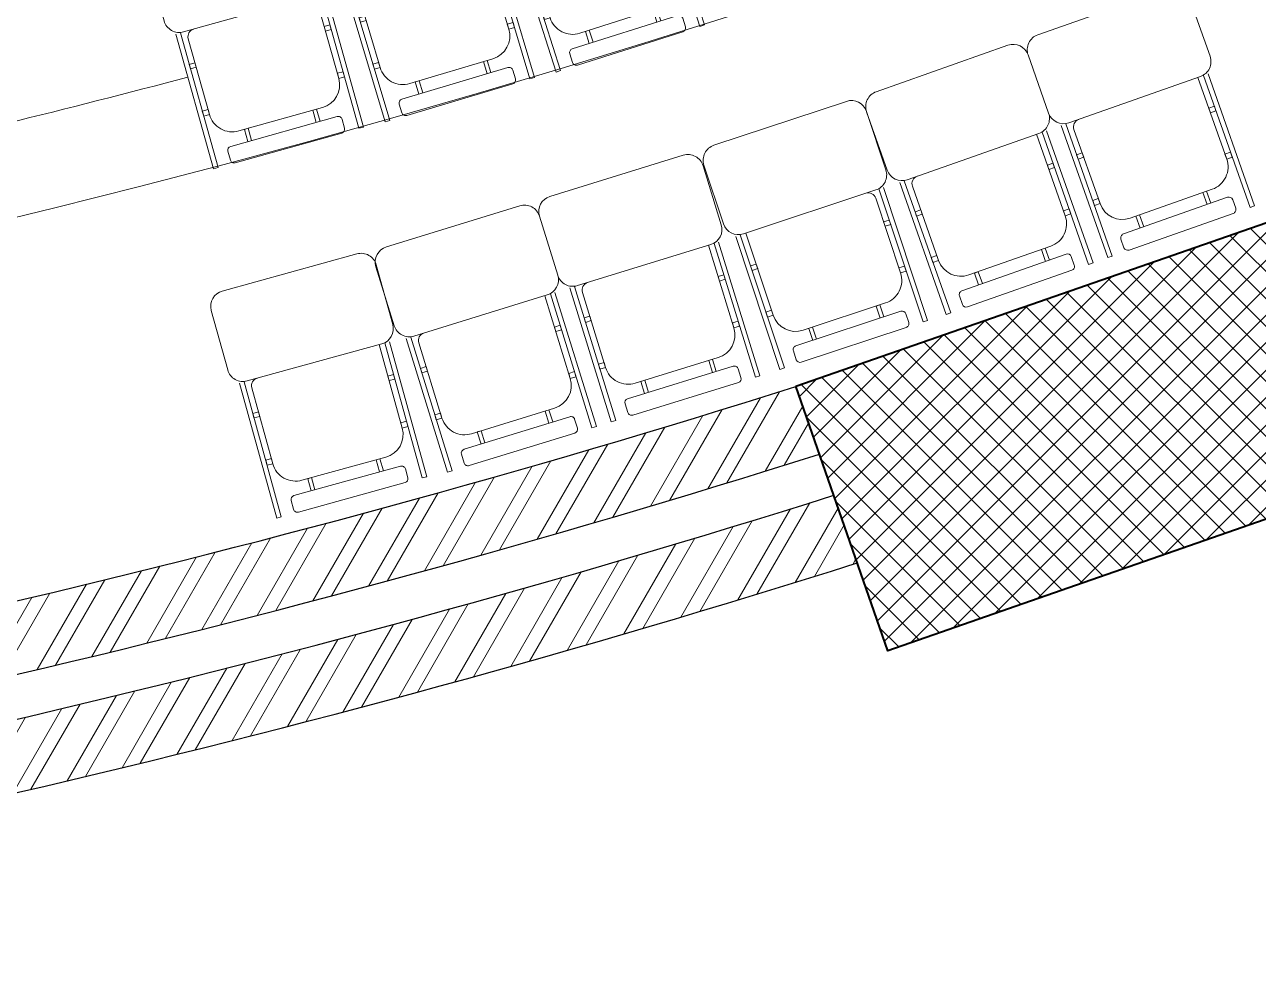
# Model space of a CAD drawing. Header units: millimetres. Extents: x 8275 to 147087, y -297470 to -191881.
# Drawn here: x 53174 to 57137, y -220851 to -217854 of the extents above; entities that cross this region are included whole.
import ezdxf

# ---------------------------------------------------------------- set-up
doc = ezdxf.new("R2010")
doc.units = ezdxf.units.MM
doc.header["$LTSCALE"] = 250
doc.header["$MEASUREMENT"] = 0
for name, color, linetype, lineweight in [('col', 6, 'Continuous', 40), ('furniture', 5, 'Continuous', 15), ('hatch', 9, 'Continuous', 0), ('stairs', 2, 'Continuous', 5), ('text', 7, 'Continuous', 9), ('wall', 1, 'Continuous', 30)]:
    doc.layers.add(name, color=color, linetype=linetype, lineweight=lineweight)

# ---------------------------------------------------------------- blocks, each defined once
blk = doc.blocks.new('A$C157F7572')
at = {"layer": 'hatch'}
h = blk.add_hatch(dxfattribs=at)
h.set_pattern_fill('ANSI37', color=256, scale=500)
h.set_pattern_definition([(45, (0, 0), (-44.19417382415921, 44.19417382415922), []), (135, (0, 0), (-44.19417382415922, -44.19417382415921), [])])
h.paths.add_polyline_path([(-81006.3302966468, 6781.511363378027), (-82895.26411258662, 6124.298278460279), (-82599.518224373, 5274.278061286081), (-80710.58440843318, 5931.491146203829)])
at = {"layer": 'col', "elevation": -4449.94833198473}
blk.add_lwpolyline([(-82895.26411258662, 6124.298278461094), (-81006.33029664634, 6781.511363377213), (-80710.58440843737, 5931.491146216053), (-82599.51822437346, 5274.278061286896)], close=True, dxfattribs=at)
blk = doc.blocks.new('A$C24EB465D-flat-9-flat-1-flat-465')
at = {"layer": 'furniture', "ltscale": 0.1}
for p, q in [((430.3765930589288, 115.9505921928212), (2.958989070728421, -19.61028637643903)), ((554.1379338745028, -106.2304387688637), (494.157384570688, 82.88564649317414)), ((-30.10595663078129, -83.39107788726687), (29.87459267489612, -272.5071631511673)), ((93.65538418665528, -305.5721088508144), (521.0729881767184, -170.0112302815542)), ((512.9707365389913, -172.5809614760801), (597.100742565468, -437.8392423139885)), ((667.2280332110822, -595.9351381808519), (531.1293122656643, -166.8217403870076)), ((545.7996089439839, -162.1688709501177), (681.8983298856765, -591.282268743962)), ((544.8204003199935, -273.0015778429806), (562.9789760466665, -267.2423567529768)), ((549.3661422356963, -287.3341060718521), (544.8204003199935, -273.0015778429806)), ((567.5247179660946, -281.5748849818483), (562.9789760466665, -267.2423567529768)), ((69.02807064726949, -313.3829716434702), (205.1267915889621, -742.4963694382459)), ((219.6977810356766, -737.874996541068), (83.59906009584665, -308.7615987462923)), ((549.3661422356963, -287.3341060718521), (567.5247179660946, -281.5748849818483)), ((109.4365972746164, -327.21381195914), (185.8876418471336, -568.2606584932655)), ((133.6072996035218, -403.422994020395), (115.4487238749862, -409.1822151094675)), ((119.9944657944143, -423.5147433402017), (115.4487238749862, -409.1822151094675)), ((138.1530415192246, -417.7555222501978), (119.9944657944143, -423.5147433402017)), ((138.1530415192246, -417.7555222501978), (133.6072996035218, -403.422994020395)), ((591.9573407974094, -421.6223183618858), (610.1159165259451, -415.863097271882)), ((597.100742565468, -437.8392423139885), (591.9573407974094, -421.6223183618858)), ((597.100742565468, -437.8392423139885), (615.2593182884157, -432.080021224916)), ((615.2593182884157, -432.080021224916), (610.1159165259451, -415.863097271882)), ((180.7442400790751, -552.0437345411628), (162.5856643561274, -557.8029556302354)), ((185.8876418471336, -568.2606584932655), (180.7442400790751, -552.0437345411628)), ((281.5588291138411, -617.8580770427361), (547.5033240113407, -533.5104295834899)), ((517.2215849198401, -543.1146646859124), (529.5198808703572, -581.8906614501029)), ((529.3650400601327, -539.2632148824632), (541.6633360125124, -578.0392116447911)), ((167.729066118598, -574.0198795832694), (162.5856643561274, -557.8029556302354)), ((185.8876418471336, -568.2606584932655), (167.729066118598, -574.0198795832694)), ((257.5399736091495, -668.1525159850717), (596.1187714189291, -560.76798416581)), ((612.0639692973346, -569.0342205911875), (620.9644141867757, -597.0969394892454)), ((681.8983298856765, -591.282268743962), (667.2280332110822, -595.9351381808519)), ((274.1193799506873, -720.4266691869125), (612.6981777604669, -613.0421373685822)), ((299.6276153698564, -612.1273338142782), (311.840568209067, -608.2538419384509)), ((299.6276153698564, -612.1273338142782), (311.9259113259614, -650.9033305766061)), ((311.840568209067, -608.2538419384509), (324.1388641558588, -647.0298387026414)), ((249.2737371884286, -684.0977138634771), (258.1741820741445, -712.1604327624664)), ((205.1267915889621, -742.4963694382459), (219.6977810356766, -737.874996541068))]:
    blk.add_line(p, q, dxfattribs=at)
for centre, radius, start, end in [((445.7345159742981, 67.52772358804941, 1.985408736869164e-09), 50.80000000000293, 17.5970802564069, 107.5970802564069), ((18.31691198050976, -68.0331549802795, 1.985312280705844e-09), 50.80000000000293, 107.5970802564069, 197.5970802564069), ((505.7150652781129, -121.5883616739884, 1.98542227279657e-09), 50.80000000000293, 287.5970802564069, 17.5970802564069), ((78.29746128618717, -257.1492402423173, 1.98532581663325e-09), 50.80000000000293, 197.5970802564069, 287.5970802564069), ((133.6480315849185, -319.5348505023867, 1.985338307704275e-09), 25.39999999999996, 107.5970802564069, 197.5970802564069), ((524.4664396625012, -460.8761266712099, 1.985426504455756e-09), 76.2000000000001, 287.5970802564069, 17.5970802564069), ((258.5219447631389, -545.2237741295248, 1.985366488243521e-09), 76.2000000000001, 197.5970802564069, 287.5970802564069), ((599.958252152428, -572.8737013153732, 1.985443540840141e-09), 12.70000000000002, 17.5970802564069, 107.5970802564069), ((608.8586970437318, -600.9364202134311, 1.985445549420879e-09), 12.7, 287.5970802564069, 17.5970802564069), ((261.379454344511, -680.2582331346348, 1.985367133103275e-09), 12.69999999999999, 107.5970802564069, 197.5970802564069), ((270.2798992302269, -708.320952033624, 1.985369141684011e-09), 12.7, 197.5970802564069, 287.5970802564069)]:
    blk.add_arc(centre, radius, start, end, dxfattribs=at)
blk = doc.blocks.new('A$C24EB465D-flat-9-flat-1-flat-466')
at = {"layer": 'furniture', "ltscale": 0.1}
for p, q in [((432.3014426548034, 108.5542001063004), (2.622311120852828, -19.65813908912241)), ((552.235017163679, -115.7162119094282), (495.5059179291129, 74.40051355212927)), ((-31.53137543611228, -82.86261436343193), (25.19772379845381, -272.9793398259208)), ((88.40219907462597, -307.1330263800919), (518.0813306104392, -178.9206871846691)), ((509.9362088032067, -181.3511173427105), (589.5056611616164, -448.0129176033661)), ((656.9118901379406, -607.2879924839363), (528.1908641438931, -175.9040944576263)), ((542.9387834556401, -171.5034496653825), (671.6598094459623, -602.8873476907611)), ((540.0593530219048, -282.3030735226348), (558.3140083663166, -276.8560506375507)), ((562.6133328527212, -291.2644143188372), (558.3140083663166, -276.8560506375507)), ((63.6445789039135, -314.5204747384414), (192.3656048923731, -745.9043727656826)), ((207.0136915240437, -741.5335171343759), (78.29266553558409, -310.1496191071346)), ((544.3586775083095, -296.7114372048527), (540.0593530219048, -282.3030735226348)), ((544.3586775083095, -296.7114372048527), (562.6133328527212, -291.2644143188372)), ((103.8100180588663, -329.0421366784722), (176.1167732365429, -571.3643964817747)), ((126.6704651005566, -405.6545524001122), (108.4158097580075, -411.101575284265)), ((112.7151342462748, -425.5099389664829), (108.4158097580075, -411.101575284265)), ((130.9697895869613, -420.06291608233), (112.7151342462748, -425.5099389664829)), ((130.9697895869613, -420.06291608233), (126.6704651005566, -405.6545524001122)), ((584.6410750132054, -431.7101875916123), (602.8957303576171, -426.2631647065282)), ((589.5056611616164, -448.0129176033661), (584.6410750132054, -431.7101875916123)), ((607.7603165004402, -442.5658947192132), (602.8957303576171, -426.2631647065282)), ((589.5056611616164, -448.0129176033661), (607.7603165004402, -442.5658947192132)), ((270.9234861489385, -622.5949263134971), (538.2751313261688, -542.819630516693)), ((507.8331672307104, -551.9032353265211), (519.4647921398282, -590.8844014238566)), ((520.0408751238137, -548.2605664841831), (531.6725000366569, -587.241732579656)), ((171.2521870899945, -555.061666470021), (152.9975317511708, -560.5086893541738)), ((157.8621178939939, -576.8114193668589), (152.9975317511708, -560.5086893541738)), ((176.1167732365429, -571.3643964817747), (157.8621178939939, -576.8114193668589)), ((176.1167732365429, -571.3643964817747), (171.2521870899945, -555.061666470021)), ((246.0458003710955, -672.4701381800696), (586.41606692411, -570.9067508419976)), ((602.2171857431531, -579.4451724812388), (610.6351516861469, -607.65637523029)), ((261.7264634948224, -725.0208813864738), (602.0967300459743, -623.457494049333)), ((289.0878769326955, -617.1748375510797), (301.3654502462596, -613.5113215018064)), ((289.0878769326955, -617.1748375510797), (300.7195018455386, -656.1560036456212)), ((301.3654502462596, -613.5113215018064), (312.9970751535147, -652.4924875991419)), ((671.6598094459623, -602.8873476907611), (656.9118901379406, -607.2879924839363)), ((237.5073787365109, -688.2712569991127), (245.9253446757793, -716.4824597481638)), ((192.3656048923731, -745.9043727656826), (207.0136915240437, -741.5335171343759))]:
    blk.add_line(p, q, dxfattribs=at)
for centre, radius, start, end in [((446.8268370237201, 59.87511919252574, 1.985288045960421e-09), 50.80000000000293, 16.61462414397275, 106.6146241592304), ((17.14770548418164, -68.33722000196576, 1.985191079433774e-09), 50.80000000000293, 106.6146241592304, 196.6146241439728), ((503.5559362564236, -130.2416062681004, 1.985300848126755e-09), 50.80000000000293, 286.6146241592303, 16.61462414397275), ((73.87680472061038, -258.4539454625919, 1.985203881600109e-09), 50.80000000000293, 196.6146241439728, 286.6146241592303), ((128.1495585236698, -321.7794394958764, 1.985216129438185e-09), 25.39999999999996, 106.6146241592304, 196.6146241439728), ((516.4870397951454, -469.8010091409087, 1.985303766314081e-09), 76.2000000000001, 286.6146241592303, 16.61462414397275), ((249.1353946179152, -549.5763049377128, 1.985243432547502e-09), 76.2000000000001, 196.6146241439728, 286.6146241592303), ((590.0474155191332, -583.0765210688114, 1.985320366827369e-09), 12.70000000000002, 16.61462414397275, 106.6146241592304), ((598.4653814658523, -611.2877238178626, 1.985322266526143e-09), 12.7, 286.6146241592303, 16.61462414397275), ((249.677148969844, -684.6399084059522, 1.985243554806262e-09), 12.69999999999999, 106.6146241592304, 196.6146241439728), ((258.0951149109751, -712.8511111559346, 1.985245454505035e-09), 12.7, 196.6146241439728, 286.6146241592303)]:
    blk.add_arc(centre, radius, start, end, dxfattribs=at)
blk = doc.blocks.new('A$C24EB465D-flat-9-flat-1-flat-467')
at = {"layer": 'furniture', "ltscale": 0.1}
for p, q in [((434.0991888642311, 101.1258913874626), (2.284862169995904, -19.70021200180054)), ((550.169734718278, -125.1679626721889), (496.7087647970766, 65.89350569527596)), ((-32.94752352312207, -82.30978793371469), (20.5134463980794, -273.3712563030422)), ((83.12302233278751, -308.6036419942975), (514.9373490270227, -187.7775386059657)), ((506.7517518438399, -190.0679531432688), (581.7372558731586, -458.0548700867221)), ((646.4026046935469, -618.4622946185991), (525.0971196461469, -184.9347299737856)), ((539.9183254726231, -180.7876036828384), (661.2238105162978, -614.3151683267206)), ((58.24237465858459, -315.5655038924888), (179.5478597003967, -749.0930685382336)), ((194.2687367498875, -744.9740152731538), (72.96325170993805, -311.4464506274089)), ((535.139519829303, -291.5215676827356), (553.4848876334727, -286.3883445123211)), ((539.1911628134549, -306.0015305327252), (535.139519829303, -291.5215676827356)), ((539.1911628134549, -306.0015305327252), (557.5365306213498, -300.8683073623106)), ((557.5365306213498, -300.8683073623106), (553.4848876334727, -286.3883445123211)), ((98.15291707403958, -330.7737178634852), (166.2941235415637, -574.3001443995163)), ((119.6963875014335, -407.7668419945985), (101.3510196954012, -412.9000651640818)), ((105.402662685141, -427.3800280150026), (101.3510196954012, -412.9000651640818)), ((123.7480304855853, -422.2468048455194), (105.402662685141, -427.3800280150026)), ((123.7480304855853, -422.2468048455194), (119.6963875014335, -407.7668419945985)), ((577.1529156081378, -441.6711272727698), (595.4982834141701, -436.5379041023552)), ((581.7372558731586, -458.0548700867221), (577.1529156081378, -441.6711272727698)), ((581.7372558731586, -458.0548700867221), (600.0826236736029, -452.9216469163075)), ((600.0826236736029, -452.9216469163075), (595.4982834141701, -436.5379041023552)), ((260.2084874399006, -627.1487229363993), (528.8886773306876, -551.9692339869216)), ((161.7097832784057, -557.916401585564), (143.3644154779613, -563.0496247550473)), ((147.9487557373941, -579.4333675689995), (143.3644154779613, -563.0496247550473)), ((166.2941235415637, -574.3001443995163), (147.9487557373941, -579.4333675689995)), ((166.2941235415637, -574.3001443995163), (161.7097832784057, -557.916401585564)), ((234.479285819456, -676.5900436341763), (576.5409469325095, -580.877662002109)), ((498.2954386454076, -560.5295377830043), (509.2569726351649, -599.7044121399522)), ((510.563810037449, -557.0967209031805), (521.525344029069, -596.271595259197)), ((592.1933409143239, -589.6857584249228), (600.1263529006392, -618.0371504900977)), ((249.2565953638405, -729.401926105842), (591.3182564750314, -633.6895444737747)), ((278.4631421361119, -622.040882229805), (290.801726128906, -618.5884191384539)), ((278.4631421361119, -622.040882229805), (289.4246761295944, -661.2157565858215)), ((290.801726128906, -618.5884191384539), (301.763260114938, -657.7632934972644)), ((661.2238105162978, -614.3151683267206), (646.4026046935469, -618.4622946185991)), ((225.6711893994361, -692.242437616922), (233.6042013820261, -720.5938296830282)), ((179.5478597003967, -749.0930685382336), (194.2687367498875, -744.9740152731538))]:
    blk.add_line(p, q, dxfattribs=at)
for centre, radius, start, end in [((447.7877839934081, 52.20491057634354, 1.985166735421318e-09), 50.80000000000293, 15.63216801073152, 105.63216804774), ((15.97345729544759, -68.6211928119883, 1.98506928704102e-09), 50.80000000000293, 105.63216804774, 195.6321680107315), ((501.2487539127469, -138.8565577920526, 1.985178800062544e-09), 50.80000000000293, 285.63216804774, 15.63216801073152), ((69.4344272185117, -259.6826611803845, 1.985081351682247e-09), 50.80000000000293, 195.6321680107315, 285.63216804774), ((122.6134074870497, -323.9294202998281, 1.985093352686319e-09), 25.39999999999996, 105.63216804774, 195.6321680107315), ((508.3557846602052, -478.5877627646551, 1.985180403920017e-09), 76.2000000000001, 285.63216804774, 15.63216801073152), ((239.6755947694182, -553.767251715064, 1.985119770338165e-09), 76.2000000000001, 195.6321680107315, 285.63216804774), ((579.9630957171321, -593.1079072030261, 1.985196563681397e-09), 12.70000000000002, 15.63216801073152, 105.63216804774), ((587.89610770531, -621.459299268201, 1.985198353939666e-09), 12.7, 285.63216804774, 15.63216801073152), ((237.9014346078038, -688.8202888350934, 1.985119369959985e-09), 12.69999999999999, 105.63216804774, 195.6321680107315), ((245.8344465903938, -717.1716809002683, 1.985121160218252e-09), 12.7, 195.6321680107315, 285.63216804774)]:
    blk.add_arc(centre, radius, start, end, dxfattribs=at)
blk = doc.blocks.new('A$C24EB465D-flat-9-flat-1-flat-491')
at = {"layer": 'furniture', "ltscale": 0.1}
for p, q in [((431.2445908784866, 112.6794325485826), (2.810004338622093, -19.63218845892698)), ((553.315360173583, -110.434904246591), (494.7724841516465, 79.1311572380364)), ((-30.73827097378671, -83.16008173115551), (27.80460504814982, -272.7261432176456)), ((91.33249832130969, -306.2744185281917), (519.7670848630369, -173.9627975206822)), ((511.6455550100654, -176.4709348492324), (593.7590496279299, -442.3603619970381)), ((662.6839084643871, -600.9841717407107), (529.8473366182297, -170.8497564820573)), ((544.5525392889977, -166.3084116345271), (677.3891111314297, -596.4428268922493)), ((542.7318144664168, -277.1304885307327), (560.9335960745811, -271.5093101626262)), ((547.1685995329171, -291.497119079344), (542.7318144664168, -277.1304885307327)), ((565.3703811448067, -285.8759407103062), (560.9335960745811, -271.5093101626262)), ((66.64658741094172, -313.898062816821), (199.4831592496485, -744.0324780754745)), ((214.0888184010983, -739.5218748264015), (81.25224656239152, -309.3874595668167)), ((547.1685995329171, -291.497119079344), (565.3703811448067, -285.8759407103062)), ((106.9489326607436, -328.0353233451024), (181.5675227865577, -569.6557083465159)), ((130.5402876287699, -404.4258348783478), (112.3385060187429, -410.047013245523)), ((116.7752910889685, -424.4136437941343), (112.3385060187429, -410.047013245523)), ((134.9770726952702, -418.7924654269591), (116.7752910889685, -424.4136437941343)), ((134.9770726952702, -418.7924654269591), (130.5402876287699, -404.4258348783478)), ((588.7389300130308, -426.1048520607874), (606.9407116230577, -420.4836736926809)), ((593.7590496279299, -442.3603619970381), (588.7389300130308, -426.1048520607874)), ((611.960831232369, -436.739183629863), (606.9407116230577, -420.4836736926809)), ((593.7590496279299, -442.3603619970381), (611.960831232369, -436.739183629863)), ((176.5474031735212, -553.4001984102651), (158.3456215672195, -559.021376776509)), ((181.5675227865577, -569.6557083465159), (176.5474031735212, -553.4001984102651)), ((276.8593626953661, -619.9781213123351), (543.4366366565228, -537.6522019077092)), ((513.082846250385, -547.0262331794947), (525.0863644480705, -585.8944921987131)), ((525.2551951035857, -543.2670987434685), (537.2587133049965, -582.1353577617556)), ((163.3657411765307, -575.276886713691), (158.3456215672195, -559.021376776509)), ((181.5675227865577, -569.6557083465159), (163.3657411765307, -575.276886713691)), ((252.4593176729977, -670.0887370668352), (591.8437180761248, -565.2781041897833)), ((607.7256913948804, -573.6651730174199), (616.4128015954047, -601.7946633715183)), ((268.6413323637098, -722.4872695663944), (608.0257327649742, -617.6766366902739)), ((294.9711411930621, -614.3847382208332), (307.2131531052291, -610.604090038687)), ((294.9711411930621, -614.3847382208332), (306.9746593944728, -653.252997238189)), ((307.2131531052291, -610.604090038687), (319.216671301052, -649.4723490588367)), ((677.3891111314297, -596.4428268922493), (662.6839084643871, -600.9841717407107)), ((244.0722488500178, -685.9707103846595), (252.7593590468168, -714.1002007396892)), ((199.4831592496485, -744.0324780754745), (214.0888184010983, -739.5218748264015))]:
    blk.add_line(p, q, dxfattribs=at)
for centre, radius, start, end in [((446.2343998681754, 64.14134825859219, 1.98547790416413e-09), 50.80000000000293, 17.16203352798755, 107.1620335947179), ((17.79981332272291, -68.17027274891734, 1.985381218496376e-09), 50.80000000000293, 107.1620335947179, 197.1620335279875), ((504.7772758882493, -125.4247132269666, 1.985491115649005e-09), 50.80000000000293, 287.1620335947179, 17.16203352798755), ((76.34268934652209, -257.7363342335448, 1.985394429981252e-09), 50.80000000000293, 197.1620335279875, 287.1620335947179), ((131.2179748155177, -320.5404188511893, 1.985406813793823e-09), 25.39999999999996, 107.1620335947179, 197.1620335279875), ((520.9519231952727, -464.8450754657388, 1.985494765813172e-09), 76.2000000000001, 287.1620335947179, 17.16203352798755), ((254.3746492341161, -547.1709948703647, 1.985434606800454e-09), 76.2000000000001, 197.1620335279875, 287.1620335947179), ((595.5911703277379, -577.4126252606511, 1.985511609797472e-09), 12.70000000000002, 17.16203352798755, 107.1620335947179), ((604.2782805301249, -605.5421156138182, 1.985513570234555e-09), 12.7, 287.1620335947179, 17.16203352798755), ((256.2067699283361, -682.2232581367716, 1.9854350202587e-09), 12.69999999999999, 107.1620335947179, 197.1620335279875), ((264.8938801251352, -710.35274849087, 1.985436980695781e-09), 12.7, 197.1620335279875, 287.1620335947179)]:
    blk.add_arc(centre, radius, start, end, dxfattribs=at)
blk = doc.blocks.new('A$C24EB465D-flat-9-flat-1-flat-492')
at = {"layer": 'furniture', "ltscale": 0.1}
for p, q in [((-416.4935953989625, -158.7502340683714), (9.115309050306678, -17.61334855761379)), ((73.3229052387178, -49.84166827518493), (135.7706262134016, -238.1574725657701)), ((-386.2741941418499, -411.2736345436424), (-448.7219151183963, -222.9578302558511)), ((103.5423064939678, -302.3650687532499), (-322.066597957164, -443.5019542640075)), ((255.2529262024909, -726.3419081866741), (113.5560753233731, -299.0443860087544)), ((128.0654048342258, -294.2329228157178), (269.7622557133436, -721.5304449945688)), ((103.4691602066159, -329.1494793221354), (183.0648550596088, -569.1762899113819)), ((128.634072702378, -405.0361676197499), (146.7158069349825, -399.0400532810017)), ((133.3667939975858, -419.3080450072885), (128.634072702378, -405.0361676197499)), ((133.3667939975858, -419.3080450072885), (151.448528226465, -413.3119306713343)), ((151.448528226465, -413.3119306713343), (146.7158069349825, -399.0400532810017)), ((-346.6885832864791, -451.6668922826648), (-204.9917324092239, -878.9644144596532)), ((-190.3835159055889, -874.1201591864228), (-332.0803667809814, -446.8226370066404)), ((-313.9986325502396, -440.8265226688236), (-226.4081185813993, -704.9623122354969)), ((-280.8389009367675, -540.8221899429336), (-298.9206351675093, -546.8183042807505)), ((-294.1879138760269, -561.0901816692203), (-298.9206351675093, -546.8183042807505)), ((-276.1061796415597, -555.0940673304722), (-280.8389009367675, -540.8221899429336)), ((177.7098904605955, -553.0279909810051), (195.7916246894747, -547.0318766441196)), ((183.0648550596088, -569.1762899113819), (177.7098904605955, -553.0279909810051)), ((201.1465892922133, -563.1801755735651), (195.7916246894747, -547.0318766441196)), ((-276.1061796415597, -555.0940673304722), (-294.1879138760269, -561.0901816692203)), ((183.0648550596088, -569.1762899113819), (201.1465892922133, -563.1801755735651)), ((134.7223754823208, -665.4876841912046), (-130.0967242978513, -753.3047918118536)), ((116.7300507575274, -671.4541492909193), (104.5687793716788, -675.4869689745829)), ((116.7300507575274, -671.4541492909193), (129.5342108178884, -710.0660579903051)), ((-231.7630831804127, -688.8140133041888), (-249.8448174130172, -694.8101276420057)), ((-244.4898528102785, -710.9584265714511), (-249.8448174130172, -694.8101276420057)), ((-226.4081185813993, -704.9623122354969), (-244.4898528102785, -710.9584265714511)), ((-226.4081185813993, -704.9623122354969), (-231.7630831804127, -688.8140133041888)), ((183.6900040116161, -692.1073642130941), (-153.4560327008367, -803.9089291868731)), ((104.5687793716788, -675.4869689745829), (117.3729394394904, -714.098877672106)), ((199.7419030554593, -700.1644441448152), (209.008448721841, -728.1084102671593)), ((200.9513687919825, -744.1603093128651), (-136.1946679186076, -855.9618742857128)), ((-112.0351959709078, -747.3153779897839), (-99.23103590868413, -785.9272866882384)), ((-99.94312819093466, -743.3055070294067), (-87.1389681249857, -781.9174157269299)), ((269.7622557133436, -721.5304449945688), (255.2529262024909, -726.3419081866741)), ((-161.5131126288325, -819.9608282335103), (-152.2465669680387, -847.9047943567857)), ((-204.9917324092239, -878.9644144596532), (-190.3835159055889, -874.1201591864228))]:
    blk.add_line(p, q, dxfattribs=at)
for centre, radius, start, end in [((25.10494728013873, -65.83130651246756, 1.985596406682148e-09), 50.80000000000293, 18.34612409882334, 108.3461240820276), ((-400.5039571728557, -206.9681920250878, 1.985500358691577e-09), 50.80000000000293, 108.3461240820276, 198.3461240988233), ((87.55266825295985, -254.1471108011901, 1.98561049938099e-09), 50.80000000000293, 288.3461240820276, 18.34612409882334), ((79.36018122173846, -337.1442984417081, 1.985608650566483e-09), 25.39999999999996, 18.34612409882334, 108.3461240820276), ((-338.0562361963093, -395.283996312879, 1.98551445139042e-09), 50.80000000000293, 198.3461240988233, 288.3461240820276), ((110.7379181198776, -593.1607472645119, 1.985615731641494e-09), 76.2000000000001, 288.3461240820276, 18.34612409882334), ((-154.0811816584319, -680.9778548851609, 1.985555969399368e-09), 76.2000000000001, 198.3461240988233, 288.3461240820276), ((187.6874135620892, -704.1618537046015, 1.985633096984031e-09), 12.69999999999999, 18.34612409882334, 108.3461240820276), ((196.9539592266083, -732.1058198260143, 1.985635188183443e-09), 12.7, 288.3461240820276, 18.34612409882334), ((-149.4586231466383, -815.9634186765179, 1.985557012581153e-09), 12.70000000000002, 108.3461240820276, 198.3461240988233), ((-140.1920774877071, -843.9073848007247, 1.985559103780563e-09), 12.7, 198.3461240988233, 288.3461240820276)]:
    blk.add_arc(centre, radius, start, end, dxfattribs=at)
blk = doc.blocks.new('A$C24EB465D-flat-9-flat-1-flat-493')
at = {"layer": 'furniture', "ltscale": 0.1}
for p, q in [((426.4887744244188, 129.5217239372432), (3.578529078513384, -19.50674441549927)), ((557.2241329811513, -88.62855917587876), (491.2846857905388, 98.49319077190012)), ((-27.45000408962369, -84.3026557797566), (38.48944310471416, -271.4244057293981)), ((103.2853544708341, -302.4529388947412), (526.1955998186022, -153.4244705419987)), ((518.1787909734994, -156.2494972608984), (610.6668750941753, -418.7104805763811)), ((685.7656181696802, -574.5062699019909), (536.1458743214607, -149.9181138491258)), ((550.6614644844085, -144.8029949972406), (700.2812083270401, -569.3911510491744)), ((553.1926287468523, -255.611121837981), (571.1597120948136, -249.2797384262085)), ((558.1899772621691, -269.7925055101514), (553.1926287468523, -255.611121837981)), ((558.1899772621691, -269.7925055101514), (576.1570606138557, -263.4611220965162)), ((576.1570606138557, -263.4611220965162), (571.1597120948136, -249.2797384262085)), ((78.91774978116155, -311.0397888086736), (228.5374936237931, -735.62794486247)), ((242.9548238050193, -730.5474516423419), (93.33507996238768, -305.9592955885455)), ((119.7440078612417, -323.5840233080089), (203.7902474310249, -562.088895490393)), ((146.3160010874271, -398.9895367510617), (128.3489177376032, -405.3209201628342)), ((133.3462662566453, -419.5023038340732), (128.3489177376032, -405.3209201628342)), ((151.313349602744, -413.170920423232), (133.3462662566453, -419.5023038340732)), ((151.313349602744, -413.170920423232), (146.3160010874271, -398.9895367510617)), ((605.0124909095466, -402.6645731935278), (622.9795742612332, -396.3331897808239)), ((610.6668750941753, -418.7104805763811), (605.0124909095466, -402.6645731935278)), ((610.6668750941753, -418.7104805763811), (628.6339584384114, -412.3790971646085)), ((628.6339584384114, -412.3790971646085), (622.9795742612332, -396.3331897808239)), ((198.1358632482588, -546.0429881075397), (180.1687799040228, -552.3743715183809)), ((185.823164081201, -568.4202789030969), (180.1687799040228, -552.3743715183809)), ((203.7902474310249, -562.088895490393), (198.1358632482588, -546.0429881075397)), ((278.570044638589, -659.6615441674367), (613.5783389024436, -541.6086629023775)), ((300.9841144774109, -608.6316952388734), (564.1240753401071, -515.9043476246297)), ((534.1616741921753, -526.4627363141626), (547.6817710511386, -564.8298184182495)), ((546.1770697776228, -522.2286558682099), (559.6971666403115, -560.5957379704341)), ((629.777316743508, -549.3657961944118), (639.5619956534356, -577.1325779641047)), ((203.7902474310249, -562.088895490393), (185.823164081201, -568.4202789030969)), ((296.7965680975467, -711.3844370692968), (631.8048623595387, -593.331555805169)), ((700.2812083270401, -569.3911510491744), (685.7656181696802, -574.5062699019909)), ((318.8623552359641, -602.331618883647), (330.946515629068, -598.0733065474778)), ((318.8623552359641, -602.331618883647), (332.382452102378, -640.6987009858713)), ((330.946515629068, -598.0733065474778), (344.4666124880314, -636.440388652496)), ((270.81291135028, -675.860522008501), (280.5975902564824, -703.6273037781939)), ((228.5374936237931, -735.62794486247), (242.9548238050193, -730.5474516423419))]:
    blk.add_line(p, q, dxfattribs=at)
for centre, radius, start, end in [((443.3724635317922, 81.60950167383999, 1.985713655005498e-09), 50.80000000000293, 19.41184281053858, 109.4118427424763), ((20.46221818216145, -67.41896667797118, 1.985618216026584e-09), 50.80000000000293, 109.4118427424763, 199.4118428105386), ((509.3119107242674, -105.5122482739389, 1.985728535688999e-09), 50.80000000000293, 289.4118427424763, 19.41184281053858), ((86.4016653764993, -254.5407166266814, 1.985633096710085e-09), 50.80000000000293, 199.4118428105386, 289.4118427424763), ((143.7001190017909, -315.1421787543222, 1.985646027363734e-09), 25.39999999999996, 109.4118427424763, 199.4118428105386), ((538.7985417004675, -444.03601422254, 1.985735189994453e-09), 76.2000000000001, 289.4118427424763, 19.41184281053858), ((617.7992611844093, -553.5867184670642, 1.985753018240715e-09), 12.70000000000002, 19.41184281053858, 109.4118427424763), ((275.6585808377713, -536.7633618367836, 1.985675806686877e-09), 76.2000000000001, 199.4118428105386, 289.4118427424763), ((627.5839400961995, -581.3535002358258, 1.985755226368266e-09), 12.7, 289.4118427424763, 19.41184281053858), ((282.7909669224173, -671.6395997302607, 1.985677416266339e-09), 12.69999999999999, 109.4118427424763, 199.4118428105386), ((292.5756458286196, -699.4063815008849, 1.985679624393889e-09), 12.7, 199.4118428105386, 289.4118427424763)]:
    blk.add_arc(centre, radius, start, end, dxfattribs=at)

msp = doc.modelspace()

# ---------------------------------------------------------------- hatches: boundary and pattern name
at = {"layer": 'hatch'}
h = msp.add_hatch(dxfattribs=at)
h.set_pattern_fill('ANSI32', color=256, scale=350, angle=15, style=0)
h.set_pattern_definition([(59.99999999999999, (-2190690.936406204, -46921.14399820723), (-113.6658342467076, 65.62500000000001), []), (59.99999999999999, (-2190631.172794889, -46905.13038681855), (-113.6658342467076, 65.62500000000001), [])])
edge = h.paths.add_edge_path()
edge.add_line((55726.79169924627, -219234.0681210559), (55651.09015035699, -219016.7812738594))
edge.add_arc((45230.45113841281, -186051.8605514294), 34572.75973441159, 278.4967369105927, 287.5424210542228, ccw=False)
edge.add_line((50338.68303924683, -220245.1593466707), (50366.0271649349, -220473.4716638148))
edge.add_arc((45236.90723115741, -186075.5039886615), 34778.26981717129, 278.4809514728902, 287.5550384739283)
edge = h.paths.add_edge_path()
edge.add_line((55848.57158103469, -219583.6140280262), (55772.87069839868, -219366.3290931823))
edge.add_arc((45240.77431960241, -186089.6540411839), 34903.61237248297, 278.4714773457836, 287.56262433016354, ccw=False)
edge.add_line((50382.67141232523, -220612.4443533298), (50410.01552815246, -220840.7565881673))
edge.add_arc((45247.02762835822, -186112.5164059952), 35109.92894045872, 278.4561284165142, 287.5749350907038)
edge = h.paths.add_edge_path()
edge.add_arc((45240.77431961638, -186089.6540412279), 34903.61237243673, 290.84615959141604, 300.5846786693287, ccw=False)
edge.add_line((57661.57301918487, -218708.4510195059), (57737.27362604323, -218925.7351627786))
edge.add_arc((45359.03691554745, -186360.0083795501), 34838.87634498208, 290.8118035561785, 302.6920051175484)
edge.add_line((64176.31160667096, -215679.9244466155), (63125.56550785969, -216319.1568009552))
edge.add_line((63125.56550785969, -216319.1568009552), (63010.33626493742, -216319.1568009552))
edge.add_line((63010.33626493742, -216319.1568009552), (63000.12421120354, -216137.4101649967))
edge = h.paths.add_edge_path()
edge.add_line((62991.27551603294, -215979.9275839218), (62976.7173492799, -215720.8320187953))
edge.add_arc((45240.77431960753, -186089.6540412015), 34533.61237246441, 290.8637154076628, 300.90291682675985, ccw=False)
edge.add_line((57539.79292250494, -218358.9044957319), (57615.49418968777, -218576.1905343391))
edge.add_arc((45240.77431961871, -186089.65404122), 34763.61237244254, 290.8527583654299, 300.7041884599118)
h.paths.add_polyline_path([(61900.37880143826, -213176.9434770769), (61791.67612168775, -212974.25226509), (61791.64240700449, -212974.270346172), (60714.17283915705, -210965.1790055645), (60511.48162717908, -211073.8816853085), (62973.56804687693, -215664.7830464526), (62960.08881615172, -215424.8895927342), (63070.03183399397, -215358.0046105129), (61900.34508675779, -213176.9615581574)])

# ---------------------------------------------------------------- linework, layer by layer
at = {"layer": 'stairs', "ltscale": 0.01}
for radius, start, end in [(32233.61237248674, 238.8795492447444, 301.1378237362776), (33333.61237248674, 238.97585310128, 301.0409451404032), (33033.61237248674, 282.7542482335181, 284.833899161055)]:
    msp.add_arc((45240.77972502052, -186089.5834866219, -29609.40806650875), radius, start, end, dxfattribs=at)
at = {"layer": 'wall'}
for centre, radius, start, end in [((45230.45671175304, -186051.7899969284, -55690.68065680823), 34572.75973440467, 278.4967369226997, 287.5424210356359), ((45240.77989293705, -186089.5834866732, -55690.68065680823), 34763.61237248674, 278.4780914255589, 287.555995991815), ((45240.77989293705, -186089.5834866732, -55690.68065680823), 34903.61237248674, 278.4714773245038, 287.5626243096603), ((45240.77989293705, -186089.5834866732, -55690.68065680823), 35133.61237248674, 278.4611694436363, 287.5730201180539)]:
    msp.add_arc(centre, radius, start, end, dxfattribs=at)

# ---------------------------------------------------------------- block references
at = {"layer": 'furniture', "ltscale": 0.01}
for name, p in [('A$C24EB465D-flat-9-flat-1-flat-465', (54675.40932523995, -217263.3060928723, -28433.03522332729)), ('A$C24EB465D-flat-9-flat-1-flat-466', (54139.51013168669, -217420.3736414016, -28433.03522332729)), ('A$C24EB465D-flat-9-flat-1-flat-467', (53600.99659939832, -217568.2294360055, -28433.03522332729)), ('A$C24EB465D-flat-9-flat-1-flat-493', (56424.48921596236, -217866.7400745154, -28433.03522332729)), ('A$C24EB465D-flat-9-flat-1-flat-493', (55905.75452608219, -218049.5359210633, -28433.03522332729)), ('A$C24EB465D-flat-9-flat-1-flat-492', (55804.46999180852, -218082.4540656703, -28433.03522332729)), ('A$C24EB465D-flat-9-flat-1-flat-491', (54858.23088759161, -218386.0925100977, -28433.03522332729)), ('A$C24EB465D-flat-9-flat-1-flat-491', (54332.72013246431, -218548.3837490688, -28433.03522332712))]:
    msp.add_blockref(name, p, dxfattribs=at)
at = {"layer": 'furniture', "ltscale": 0.01, "rotation": 358.2791103133442}
msp.add_blockref('A$C24EB465D-flat-9-flat-1-flat-491', (53806.38138798415, -218689.9762170967, -28433.03522340479), dxfattribs=at)
at = {"layer": 'text'}
msp.add_blockref('A$C157F7572', (138546.1287912538, -225140.2917141447, -27227.86530261567), dxfattribs=at)

doc.saveas('drawing.dxf')
